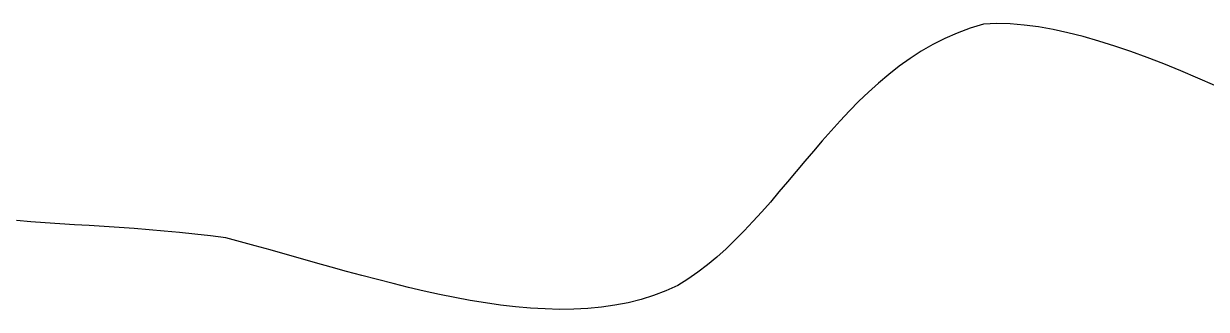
# Model space of a CAD drawing. Header units: metres. Extents: x 507606 to 508087, y 6966978 to 6967359.
# Drawn here: x 507931.8938 to 507932.2355, y 6967155.3572 to 6967155.4398 of the extents above; entities that cross this region are included whole.
import ezdxf

# ---------------------------------------------------------------- set-up
doc = ezdxf.new("R2010")
doc.units = ezdxf.units.M
doc.layers.add('mga2020VEG_TREE', color=252, linetype='Continuous')

# ---------------------------------------------------------------- blocks, each defined once
blk = doc.blocks.new('BAC V TREE')
for p, q in [((-1.5306, -14.4583), (-1.5554, -14.4659)), ((-1.5062, -14.4574), (-1.5306, -14.4583)), ((-1.4811, -14.458), (-1.5062, -14.4574)), ((-1.4552, -14.4601), (-1.4811, -14.458)), ((-1.4287, -14.4635), (-1.4552, -14.4601)), ((-1.5794, -14.4748), (-1.6025, -14.4849)), ((-1.5554, -14.4659), (-1.5794, -14.4748)), ((-1.4015, -14.4683), (-1.4287, -14.4635)), ((-1.3737, -14.4743), (-1.4015, -14.4683)), ((-1.3453, -14.4814), (-1.3737, -14.4743)), ((-1.3163, -14.4897), (-1.3453, -14.4814)), ((-1.6248, -14.4963), (-1.6463, -14.5087)), ((-1.6025, -14.4849), (-1.6248, -14.4963)), ((-1.2868, -14.499), (-1.3163, -14.4897)), ((-1.2568, -14.5093), (-1.2868, -14.499)), ((-1.6671, -14.5222), (-1.6873, -14.5366)), ((-1.6463, -14.5087), (-1.6671, -14.5222)), ((-1.2264, -14.5204), (-1.2568, -14.5093)), ((-1.1955, -14.5324), (-1.2264, -14.5204)), ((-1.6873, -14.5366), (-1.7068, -14.5518)), ((-1.1642, -14.5452), (-1.1955, -14.5324)), ((-1.1326, -14.5586), (-1.1642, -14.5452)), ((-1.7257, -14.5678), (-1.7442, -14.5845)), ((-1.7068, -14.5518), (-1.7257, -14.5678)), ((-1.1006, -14.5727), (-1.1326, -14.5586)), ((-1.7442, -14.5845), (-1.7621, -14.6018)), ((-1.7621, -14.6018), (-1.7797, -14.6196)), ((-1.7968, -14.6378), (-1.8137, -14.6564)), ((-1.7797, -14.6196), (-1.7968, -14.6378)), ((-1.8137, -14.6564), (-1.8303, -14.6752)), ((-1.8303, -14.6752), (-1.8466, -14.6942)), ((-1.8466, -14.6942), (-1.8628, -14.7133)), ((-1.8628, -14.7133), (-1.8789, -14.7325)), ((-1.8789, -14.7325), (-1.8949, -14.7515)), ((-1.8949, -14.7515), (-1.9108, -14.7704)), ((-1.9268, -14.7891), (-1.9429, -14.8074)), ((-1.9108, -14.7704), (-1.9268, -14.7891)), ((-1.9429, -14.8074), (-1.9591, -14.8253)), ((-3.3012, -14.8257), (-3.3279, -14.8236)), ((-3.2744, -14.8276), (-3.3012, -14.8257)), ((-3.2473, -14.8294), (-3.2744, -14.8276)), ((-3.2201, -14.8312), (-3.2473, -14.8294)), ((-3.1927, -14.8329), (-3.2201, -14.8312)), ((-3.1651, -14.8347), (-3.1927, -14.8329)), ((-3.1373, -14.8365), (-3.1651, -14.8347)), ((-1.9591, -14.8253), (-1.9754, -14.8428)), ((-3.1094, -14.8385), (-3.1373, -14.8365)), ((-3.0814, -14.8407), (-3.1094, -14.8385)), ((-3.0531, -14.843), (-3.0814, -14.8407)), ((-3.0247, -14.8457), (-3.0531, -14.843)), ((-2.9962, -14.8486), (-3.0247, -14.8457)), ((-2.9674, -14.852), (-2.9962, -14.8486)), ((-2.9386, -14.8557), (-2.9674, -14.852)), ((-2.9115, -14.8629), (-2.9386, -14.8557)), ((-1.9754, -14.8428), (-1.992, -14.8596)), ((-2.8841, -14.8703), (-2.9115, -14.8629)), ((-2.8565, -14.878), (-2.8841, -14.8703)), ((-2.8285, -14.8859), (-2.8565, -14.878)), ((-2.0089, -14.8759), (-2.0261, -14.8913)), ((-1.992, -14.8596), (-2.0089, -14.8759)), ((-2.8003, -14.8938), (-2.8285, -14.8859)), ((-2.7719, -14.9019), (-2.8003, -14.8938)), ((-2.7433, -14.9099), (-2.7719, -14.9019)), ((-2.0261, -14.8913), (-2.0436, -14.906)), ((-2.7146, -14.9179), (-2.7433, -14.9099)), ((-2.6858, -14.9257), (-2.7146, -14.9179)), ((-2.0616, -14.9197), (-2.08, -14.9325)), ((-2.0436, -14.906), (-2.0616, -14.9197)), ((-2.657, -14.9333), (-2.6858, -14.9257)), ((-2.6281, -14.9407), (-2.657, -14.9333)), ((-2.5992, -14.9478), (-2.6281, -14.9407)), ((-2.099, -14.9442), (-2.121, -14.9543)), ((-2.08, -14.9325), (-2.099, -14.9442)), ((-2.5704, -14.9545), (-2.5992, -14.9478)), ((-2.5416, -14.9608), (-2.5704, -14.9545)), ((-2.513, -14.9666), (-2.5416, -14.9608)), ((-2.4845, -14.9719), (-2.513, -14.9666)), ((-2.1437, -14.9631), (-2.1671, -14.9704)), ((-2.121, -14.9543), (-2.1437, -14.9631)), ((-2.4562, -14.9765), (-2.4845, -14.9719)), ((-2.4281, -14.9805), (-2.4562, -14.9765)), ((-2.4003, -14.9838), (-2.4281, -14.9805)), ((-2.3727, -14.9862), (-2.4003, -14.9838)), ((-2.3455, -14.9879), (-2.3727, -14.9862)), ((-2.3187, -14.9886), (-2.3455, -14.9879)), ((-2.2922, -14.9883), (-2.3187, -14.9886)), ((-2.2662, -14.987), (-2.2922, -14.9883)), ((-2.2406, -14.9846), (-2.2662, -14.987)), ((-2.2156, -14.9811), (-2.2406, -14.9846)), ((-2.191, -14.9764), (-2.2156, -14.9811)), ((-2.1671, -14.9704), (-2.191, -14.9764))]:
    blk.add_line(p, q)
blk = doc.blocks.new('XE_SURVEY')
at = {"layer": 'mga2020VEG_TREE', "xscale": 0.1554417355589352, "yscale": 0.1554417355589352, "zscale": 0.1554417355589352, "rotation": 0.001583333339407246}
blk.add_blockref('BAC V TREE', (507932.40897, 6967157.68705, 5.00051), dxfattribs=at)

msp = doc.modelspace()

# ---------------------------------------------------------------- block references
msp.add_blockref('XE_SURVEY', (0, 0))

doc.saveas('drawing.dxf')
